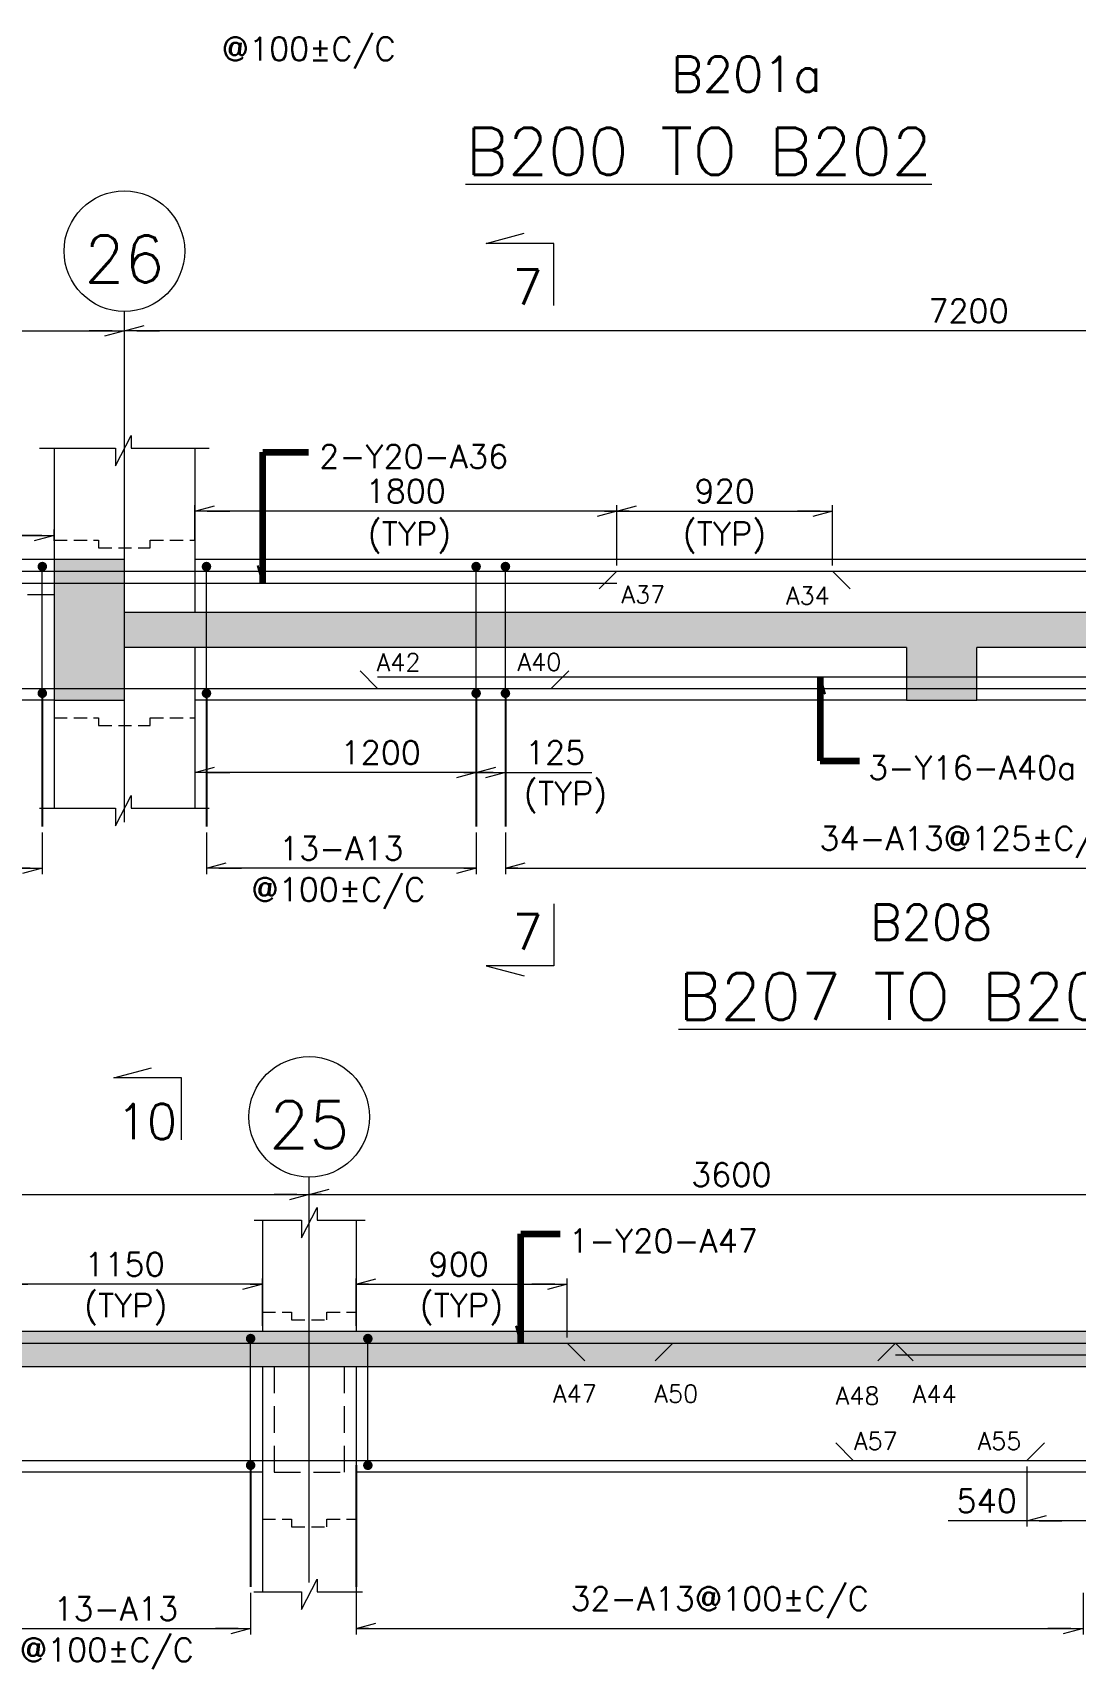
# Model space of a CAD drawing. Extents: x 875770 to 917820, y -160285 to -130585.
# Drawn here: x 881932 to 886378, y -145126 to -138145 of the extents above; entities that cross this region are included whole.
import ezdxf
from ezdxf.lldxf.tags import DXFTag

# ---------------------------------------------------------------- set-up
doc = ezdxf.new("R2010")
doc.units = 0
doc.header["$LTSCALE"] = 450
doc.header["$MEASUREMENT"] = 0
doc.header["$PDMODE"] = 34
doc.header["$PDSIZE"] = 75
for name, pattern in [('( Hidden )', [0.375, 0.25, -0.125]), ('CENTER2', [1.125, 0.75, -0.125, 0.125, -0.125]), ('HIDDEN', [0.375, 0.25, -0.125])]:
    doc.linetypes.add(name, pattern=pattern)
for name, color, linetype, lineweight in [('CIVIL', 3, 'Continuous', 0), ('CIVIL-GRID_NO_', 6, 'Continuous', 0), ('CIVILSHADE', 25, 'Continuous', 0), ('CVCJ', 2, 'Continuous', 0), ('CVELE', 4, 'Continuous', 0), ('DIM', 2, 'Continuous', 0), ('GRID', 8, 'CENTER2', 0), ('MULLION', 4, 'Continuous', 0), ('REINFORCEMENT', 6, 'Continuous', 0), ('TEXT', 3, 'Continuous', 0)]:
    doc.layers.add(name, color=color, linetype=linetype, lineweight=lineweight)
doc.styles.add('ROMANS', font='romans.shx', dxfattribs={"height": 150})
doc.styles.add('ROMANS_0', font='romans.shx')
doc.styles.get("Standard").update_dxf_attribs({"font": 'romans.shx'})
tags = doc.linetypes.add('( Dot )', pattern=[0.251, 0.001, -0.25]).pattern_tags.tags
tags[6:7] = [DXFTag(74, 4), DXFTag(75, 0), DXFTag(340, '0'), DXFTag(46, 1.0), DXFTag(50, 0.0), DXFTag(44, 0.0), DXFTag(45, 0.0)]
tags[4:5] = [DXFTag(74, 4), DXFTag(75, 0), DXFTag(340, '0'), DXFTag(46, 1.0), DXFTag(50, 0.0), DXFTag(44, 0.0), DXFTag(45, 0.0)]
tags = doc.linetypes.add('ACAD_ISO10W100', pattern=[18.5, 12, -3, 0.5, -3]).pattern_tags.tags
tags[10:11] = [DXFTag(74, 4), DXFTag(75, 0), DXFTag(340, '0'), DXFTag(46, 1.0), DXFTag(50, 0.0), DXFTag(44, 0.0), DXFTag(45, 0.0)]
tags[8:9] = [DXFTag(74, 4), DXFTag(75, 0), DXFTag(340, '0'), DXFTag(46, 1.0), DXFTag(50, 0.0), DXFTag(44, 0.0), DXFTag(45, 0.0)]
tags[6:7] = [DXFTag(74, 4), DXFTag(75, 0), DXFTag(340, '0'), DXFTag(46, 1.0), DXFTag(50, 0.0), DXFTag(44, 0.0), DXFTag(45, 0.0)]
tags[4:5] = [DXFTag(74, 4), DXFTag(75, 0), DXFTag(340, '0'), DXFTag(46, 1.0), DXFTag(50, 0.0), DXFTag(44, 0.0), DXFTag(45, 0.0)]
doc.dimstyles.new('CIVIL', dxfattribs={"dimtxt": 100, "dimasz": 0.31, "dimexe": 25, "dimexo": 25, "dimgap": 50, "dimtad": 1, "dimdec": 0, "dimlfac": 0.5, "dimzin": 0, "dimdsep": 46, "dimtxsty": 'ROMANS_0', "dimblk": 'TICK', "dimcen": 0.06, "dimclrd": 2, "dimclre": 2, "dimclrt": 3, "dimadec": 0, "dimazin": 0, "dimtfac": 1, "dimtdec": 0, "dimtofl": 0, "dimtmove": 0, "dimatfit": 3, "dimldrblk": 'TICK', "dimfxl": 1, "dimtolj": 1, "dimtzin": 0, "dimlwd": -1, "dimlwe": -1, "dimarcsym": 0})
doc.dimstyles.new('CIVIL_100', dxfattribs={"dimtxt": 100, "dimasz": 0.35, "dimexe": 25, "dimexo": 25, "dimgap": 35, "dimtad": 1, "dimdec": 0, "dimzin": 0, "dimdsep": 46, "dimtxsty": 'ROMANS_0', "dimblk": 'TICK', "dimcen": 0.5, "dimclrd": 256, "dimclre": 2, "dimclrt": 3, "dimadec": 0, "dimazin": 0, "dimtfac": 1, "dimtdec": 0, "dimtofl": 0, "dimtmove": 0, "dimatfit": 3, "dimldrblk": 'TICK', "dimfxl": 1, "dimtolj": 1, "dimtzin": 0, "dimlwd": -1, "dimlwe": -1, "dimarcsym": 0})

# ---------------------------------------------------------------- blocks, each defined once
blk = doc.blocks.new('TICK')
at = {"color": 2, "ltscale": 0.4}
blk.add_line((-150, 0), (-429, 0), dxfattribs=at)
at = {"color": 3, "linetype": 'ByBlock'}
for p, q in [((0, 0), (-241, -65)), ((-150, 0), (0, 0))]:
    blk.add_line(p, q, dxfattribs=at)
blk = doc.blocks.new('*D150')
at = {"layer": 'DEFPOINTS', "color": 0, "linetype": 'Continuous', "transparency": 16777216}
for p in [(882322.8, -139416.4), (882322.8, -139492), (889522.8, -139492)]:
    blk.add_point(p, dxfattribs=at)
at = {"layer": 'DIM', "color": 2, "linetype": 'Continuous', "transparency": 16777216}
for p, q in [((882322.8, -139467), (882322.8, -139391.4)), ((889522.8, -139467), (889522.8, -139391.4))]:
    blk.add_line(p, q, dxfattribs=at)
at = {"layer": 'DIM', "color": 0, "linetype": 'Continuous', "transparency": 16777216}
blk.add_line((889522.5, -139416.4), (882323.2, -139416.4), dxfattribs=at)
at = {"layer": 'DIM', "color": 0, "linetype": 'Continuous', "transparency": 16777216, "xscale": 0.3499999999999651, "yscale": 0.3499999999999651, "zscale": 0.3499999999999651, "rotation": 180}
blk.add_blockref('TICK', (882322.8, -139416.4), dxfattribs=at)
at = {"layer": 'DIM', "color": 0, "linetype": 'Continuous', "transparency": 16777216, "xscale": 0.3499999999999651, "yscale": 0.3499999999999651, "zscale": 0.3499999999999651}
blk.add_blockref('TICK', (889522.8, -139416.4), dxfattribs=at)
at = {"layer": 'DIM', "color": 3, "linetype": 'Continuous', "transparency": 16777216, "insert": (885922.8, -139331.4), "char_height": 100, "attachment_point": 5, "style": 'ROMANS_0'}
blk.add_mtext('\\A1;7200', dxfattribs=at)
blk = doc.blocks.new('*D151')
at = {"layer": 'DEFPOINTS', "color": 0, "linetype": 'ByBlock', "transparency": 16777216}
for p in [(883947.8, -141531.4), (887897.8, -141531.4), (887897.8, -141709.1)]:
    blk.add_point(p, dxfattribs=at)
at = {"layer": 'DIM', "color": 2, "linetype": 'ByBlock', "transparency": 16777216}
for p, q in [((883947.8, -141556.4), (883947.8, -141734.1)), ((887897.8, -141556.4), (887897.8, -141734.1))]:
    blk.add_line(p, q, dxfattribs=at)
at = {"layer": 'DIM', "color": 0, "linetype": 'ByBlock', "transparency": 16777216}
blk.add_line((883948.2, -141709.1), (887897.5, -141709.1), dxfattribs=at)
at = {"layer": 'DIM', "color": 0, "linetype": 'ByBlock', "transparency": 16777216, "xscale": 0.349999999999965, "yscale": 0.349999999999965, "zscale": 0.349999999999965, "rotation": 180}
blk.add_blockref('TICK', (883947.8, -141709.1), dxfattribs=at)
at = {"layer": 'DIM', "color": 0, "linetype": 'ByBlock', "transparency": 16777216, "xscale": 0.349999999999965, "yscale": 0.349999999999965, "zscale": 0.349999999999965}
blk.add_blockref('TICK', (887897.8, -141709.1), dxfattribs=at)
blk = doc.blocks.new('*D154')
at = {"layer": 'DEFPOINTS', "color": 0, "linetype": 'Continuous', "transparency": 16777216}
for p in [(882322.8, -139416.4), (878722.8, -139492), (882322.8, -139492)]:
    blk.add_point(p, dxfattribs=at)
at = {"layer": 'DIM', "color": 2, "linetype": 'Continuous', "transparency": 16777216}
for p, q in [((878722.8, -139467), (878722.8, -139391.4)), ((882322.8, -139467), (882322.8, -139391.4))]:
    blk.add_line(p, q, dxfattribs=at)
at = {"layer": 'DIM', "color": 0, "linetype": 'Continuous', "transparency": 16777216}
blk.add_line((878723.2, -139416.4), (882322.5, -139416.4), dxfattribs=at)
at = {"layer": 'DIM', "color": 0, "linetype": 'Continuous', "transparency": 16777216, "xscale": 0.3499999999999651, "yscale": 0.3499999999999651, "zscale": 0.3499999999999651, "rotation": 180}
blk.add_blockref('TICK', (878722.8, -139416.4), dxfattribs=at)
at = {"layer": 'DIM', "color": 0, "linetype": 'Continuous', "transparency": 16777216, "xscale": 0.3499999999999651, "yscale": 0.3499999999999651, "zscale": 0.3499999999999651}
blk.add_blockref('TICK', (882322.8, -139416.4), dxfattribs=at)
at = {"layer": 'DIM', "color": 3, "linetype": 'Continuous', "transparency": 16777216, "insert": (880522.8, -139331.4), "char_height": 100, "attachment_point": 5, "style": 'ROMANS_0'}
blk.add_mtext('\\A1;3600', dxfattribs=at)
blk = doc.blocks.new('*D155')
at = {"layer": 'DEFPOINTS', "color": 0, "linetype": 'ByBlock', "transparency": 16777216}
for p in [(878969.1, -141531.4), (881972.8, -141531.4), (881972.8, -141709.1)]:
    blk.add_point(p, dxfattribs=at)
at = {"layer": 'DIM', "color": 2, "linetype": 'ByBlock', "transparency": 16777216}
for p, q in [((878969.1, -141556.4), (878969.1, -141734.1)), ((881972.8, -141556.4), (881972.8, -141734.1))]:
    blk.add_line(p, q, dxfattribs=at)
at = {"layer": 'DIM', "color": 0, "linetype": 'ByBlock', "transparency": 16777216}
blk.add_line((878969.5, -141709.1), (881972.5, -141709.1), dxfattribs=at)
at = {"layer": 'DIM', "color": 0, "linetype": 'ByBlock', "transparency": 16777216, "xscale": 0.349999999999965, "yscale": 0.349999999999965, "zscale": 0.349999999999965, "rotation": 180}
blk.add_blockref('TICK', (878969.1, -141709.1), dxfattribs=at)
at = {"layer": 'DIM', "color": 0, "linetype": 'ByBlock', "transparency": 16777216, "xscale": 0.349999999999965, "yscale": 0.349999999999965, "zscale": 0.349999999999965}
blk.add_blockref('TICK', (881972.8, -141709.1), dxfattribs=at)
blk = doc.blocks.new('*D156')
at = {"layer": 'DEFPOINTS', "color": 0, "linetype": 'ByBlock', "transparency": 16777216}
for p in [(882672.8, -141531.4), (883822.8, -141531.4), (882672.8, -141709.1)]:
    blk.add_point(p, dxfattribs=at)
at = {"layer": 'DIM', "color": 2, "linetype": 'ByBlock', "transparency": 16777216}
for p, q in [((882672.8, -141556.4), (882672.8, -141734.1)), ((883822.8, -141556.4), (883822.8, -141734.1))]:
    blk.add_line(p, q, dxfattribs=at)
at = {"layer": 'DIM', "color": 0, "linetype": 'ByBlock', "transparency": 16777216}
blk.add_line((883822.5, -141709.1), (882673.2, -141709.1), dxfattribs=at)
at = {"layer": 'DIM', "color": 0, "linetype": 'ByBlock', "transparency": 16777216, "xscale": 0.349999999999965, "yscale": 0.349999999999965, "zscale": 0.349999999999965, "rotation": 180}
blk.add_blockref('TICK', (882672.8, -141709.1), dxfattribs=at)
at = {"layer": 'DIM', "color": 0, "linetype": 'ByBlock', "transparency": 16777216, "xscale": 0.349999999999965, "yscale": 0.349999999999965, "zscale": 0.349999999999965}
blk.add_blockref('TICK', (883822.8, -141709.1), dxfattribs=at)
blk = doc.blocks.new('*D158')
at = {"layer": 'DEFPOINTS', "color": 0, "linetype": 'Continuous', "transparency": 16777216}
for p in [(885342.8, -140185.2), (884422.8, -140442.1), (885342.8, -140442.1)]:
    blk.add_point(p, dxfattribs=at)
at = {"layer": 'DIM', "color": 2, "linetype": 'Continuous', "transparency": 16777216}
for p, q in [((884422.8, -140417.1), (884422.8, -140160.2)), ((885342.8, -140417.1), (885342.8, -140160.2))]:
    blk.add_line(p, q, dxfattribs=at)
at = {"layer": 'DIM', "color": 0, "linetype": 'Continuous', "transparency": 16777216}
blk.add_line((884423.2, -140185.2), (885342.5, -140185.2), dxfattribs=at)
at = {"layer": 'DIM', "color": 0, "linetype": 'Continuous', "transparency": 16777216, "xscale": 0.3499999999999651, "yscale": 0.3499999999999651, "zscale": 0.3499999999999651, "rotation": 180}
blk.add_blockref('TICK', (884422.8, -140185.2), dxfattribs=at)
at = {"layer": 'DIM', "color": 0, "linetype": 'Continuous', "transparency": 16777216, "xscale": 0.3499999999999651, "yscale": 0.3499999999999651, "zscale": 0.3499999999999651}
blk.add_blockref('TICK', (885342.8, -140185.2), dxfattribs=at)
at = {"layer": 'DIM', "color": 3, "linetype": 'Continuous', "transparency": 16777216, "insert": (884882.8, -140100.2), "char_height": 100, "attachment_point": 5, "style": 'ROMANS_0'}
blk.add_mtext('\\A1;920', dxfattribs=at)
blk = doc.blocks.new('*D159')
at = {"layer": 'DEFPOINTS', "color": 0, "linetype": 'Continuous', "transparency": 16777216}
for p in [(882622.8, -140185.2), (882622.8, -140337.8), (884422.8, -140442.1)]:
    blk.add_point(p, dxfattribs=at)
at = {"layer": 'DIM', "color": 2, "linetype": 'Continuous', "transparency": 16777216}
for p, q in [((882622.8, -140312.8), (882622.8, -140160.2)), ((884422.8, -140417.1), (884422.8, -140160.2))]:
    blk.add_line(p, q, dxfattribs=at)
at = {"layer": 'DIM', "color": 0, "linetype": 'Continuous', "transparency": 16777216}
blk.add_line((884422.5, -140185.2), (882623.2, -140185.2), dxfattribs=at)
at = {"layer": 'DIM', "color": 0, "linetype": 'Continuous', "transparency": 16777216, "xscale": 0.3499999999999651, "yscale": 0.3499999999999651, "zscale": 0.3499999999999651, "rotation": 180}
blk.add_blockref('TICK', (882622.8, -140185.2), dxfattribs=at)
at = {"layer": 'DIM', "color": 0, "linetype": 'Continuous', "transparency": 16777216, "xscale": 0.3499999999999651, "yscale": 0.3499999999999651, "zscale": 0.3499999999999651}
blk.add_blockref('TICK', (884422.8, -140185.2), dxfattribs=at)
at = {"layer": 'DIM', "color": 3, "linetype": 'Continuous', "transparency": 16777216, "insert": (883522.8, -140100.2), "char_height": 100, "attachment_point": 5, "style": 'ROMANS_0'}
blk.add_mtext('\\A1;1800', dxfattribs=at)
blk = doc.blocks.new('*D359')
at = {"layer": 'DEFPOINTS', "color": 0, "linetype": 'Continuous', "transparency": 16777216}
for p in [(882022.8, -140289.2), (882022.8, -140337.8), (881122.8, -140442.1)]:
    blk.add_point(p, dxfattribs=at)
at = {"layer": 'DIM', "color": 2, "linetype": 'Continuous', "transparency": 16777216}
for p, q in [((881122.8, -140417.1), (881122.8, -140264.2)), ((882022.8, -140312.8), (882022.8, -140264.2))]:
    blk.add_line(p, q, dxfattribs=at)
at = {"layer": 'DIM', "color": 0, "linetype": 'Continuous', "transparency": 16777216}
blk.add_line((881123.2, -140289.2), (882022.5, -140289.2), dxfattribs=at)
at = {"layer": 'DIM', "color": 0, "linetype": 'Continuous', "transparency": 16777216, "xscale": 0.3499999999999651, "yscale": 0.3499999999999651, "zscale": 0.3499999999999651, "rotation": 180}
blk.add_blockref('TICK', (881122.8, -140289.2), dxfattribs=at)
at = {"layer": 'DIM', "color": 0, "linetype": 'Continuous', "transparency": 16777216, "xscale": 0.3499999999999651, "yscale": 0.3499999999999651, "zscale": 0.3499999999999651}
blk.add_blockref('TICK', (882022.8, -140289.2), dxfattribs=at)
at = {"layer": 'DIM', "color": 3, "linetype": 'Continuous', "transparency": 16777216, "insert": (881572.8, -140204.2), "char_height": 100, "attachment_point": 5, "style": 'ROMANS_0'}
blk.add_mtext('\\A1;900', dxfattribs=at)
blk = doc.blocks.new('*D166')
at = {"layer": 'DEFPOINTS', "color": 0, "linetype": 'Continuous', "transparency": 16777216}
for p in [(886711.1, -143100.9), (883111.1, -143176.4), (886711.1, -143176.4)]:
    blk.add_point(p, dxfattribs=at)
at = {"layer": 'DIM', "color": 2, "linetype": 'Continuous', "transparency": 16777216}
for p, q in [((883111.1, -143151.4), (883111.1, -143075.9)), ((886711.1, -143151.4), (886711.1, -143075.9))]:
    blk.add_line(p, q, dxfattribs=at)
at = {"layer": 'DIM', "color": 0, "linetype": 'Continuous', "transparency": 16777216}
blk.add_line((883111.5, -143100.9), (886710.8, -143100.9), dxfattribs=at)
at = {"layer": 'DIM', "color": 0, "linetype": 'Continuous', "transparency": 16777216, "xscale": 0.3499999999999651, "yscale": 0.3499999999999651, "zscale": 0.3499999999999651, "rotation": 180}
blk.add_blockref('TICK', (883111.1, -143100.9), dxfattribs=at)
at = {"layer": 'DIM', "color": 0, "linetype": 'Continuous', "transparency": 16777216, "xscale": 0.3499999999999651, "yscale": 0.3499999999999651, "zscale": 0.3499999999999651}
blk.add_blockref('TICK', (886711.1, -143100.9), dxfattribs=at)
at = {"layer": 'DIM', "color": 3, "linetype": 'Continuous', "transparency": 16777216, "insert": (884911.1, -143015.9), "char_height": 100, "attachment_point": 5, "style": 'ROMANS_0'}
blk.add_mtext('\\A1;3600', dxfattribs=at)
blk = doc.blocks.new('*D169')
at = {"layer": 'DEFPOINTS', "color": 0, "linetype": 'Continuous', "transparency": 16777216}
for p in [(883111.1, -143100.9), (878816.1, -143176.4), (883111.1, -143176.4)]:
    blk.add_point(p, dxfattribs=at)
at = {"layer": 'DIM', "color": 2, "linetype": 'Continuous', "transparency": 16777216}
for p, q in [((878816.1, -143151.4), (878816.1, -143075.9)), ((883111.1, -143151.4), (883111.1, -143075.9))]:
    blk.add_line(p, q, dxfattribs=at)
at = {"layer": 'DIM', "color": 0, "linetype": 'Continuous', "transparency": 16777216}
blk.add_line((878816.5, -143100.9), (883110.8, -143100.9), dxfattribs=at)
at = {"layer": 'DIM', "color": 0, "linetype": 'Continuous', "transparency": 16777216, "xscale": 0.3499999999999651, "yscale": 0.3499999999999651, "zscale": 0.3499999999999651, "rotation": 180}
blk.add_blockref('TICK', (878816.1, -143100.9), dxfattribs=at)
at = {"layer": 'DIM', "color": 0, "linetype": 'Continuous', "transparency": 16777216, "xscale": 0.3499999999999651, "yscale": 0.3499999999999651, "zscale": 0.3499999999999651}
blk.add_blockref('TICK', (883111.1, -143100.9), dxfattribs=at)
at = {"layer": 'DIM', "color": 3, "linetype": 'Continuous', "transparency": 16777216, "insert": (880963.6, -143015.9), "char_height": 100, "attachment_point": 5, "style": 'ROMANS_0'}
blk.add_mtext('\\A1;4295', dxfattribs=at)
blk = doc.blocks.new('*D170')
at = {"layer": 'DEFPOINTS', "color": 0, "linetype": 'ByBlock', "transparency": 16777216}
for p in [(883311.1, -144774.6), (886411.1, -144774.6), (886411.1, -144952.3)]:
    blk.add_point(p, dxfattribs=at)
at = {"layer": 'DIM', "color": 2, "linetype": 'ByBlock', "transparency": 16777216}
for p, q in [((883311.1, -144799.6), (883311.1, -144977.3)), ((886411.1, -144799.6), (886411.1, -144977.3))]:
    blk.add_line(p, q, dxfattribs=at)
at = {"layer": 'DIM', "color": 0, "linetype": 'ByBlock', "transparency": 16777216}
blk.add_line((883311.5, -144952.3), (886410.8, -144952.3), dxfattribs=at)
at = {"layer": 'DIM', "color": 0, "linetype": 'ByBlock', "transparency": 16777216, "xscale": 0.349999999999965, "yscale": 0.349999999999965, "zscale": 0.349999999999965, "rotation": 180}
blk.add_blockref('TICK', (883311.1, -144952.3), dxfattribs=at)
at = {"layer": 'DIM', "color": 0, "linetype": 'ByBlock', "transparency": 16777216, "xscale": 0.349999999999965, "yscale": 0.349999999999965, "zscale": 0.349999999999965}
blk.add_blockref('TICK', (886411.1, -144952.3), dxfattribs=at)
blk = doc.blocks.new('*D177')
at = {"layer": 'DEFPOINTS', "color": 0, "linetype": 'ByBlock', "transparency": 16777216}
for p in [(881711.1, -144774.6), (882861.1, -144774.6), (882861.1, -144952.3)]:
    blk.add_point(p, dxfattribs=at)
at = {"layer": 'DIM', "color": 2, "linetype": 'ByBlock', "transparency": 16777216}
for p, q in [((881711.1, -144799.6), (881711.1, -144977.3)), ((882861.1, -144799.6), (882861.1, -144977.3))]:
    blk.add_line(p, q, dxfattribs=at)
at = {"layer": 'DIM', "color": 0, "linetype": 'ByBlock', "transparency": 16777216}
blk.add_line((881711.5, -144952.3), (882860.8, -144952.3), dxfattribs=at)
at = {"layer": 'DIM', "color": 0, "linetype": 'ByBlock', "transparency": 16777216, "xscale": 0.349999999999965, "yscale": 0.349999999999965, "zscale": 0.349999999999965, "rotation": 180}
blk.add_blockref('TICK', (881711.1, -144952.3), dxfattribs=at)
at = {"layer": 'DIM', "color": 0, "linetype": 'ByBlock', "transparency": 16777216, "xscale": 0.349999999999965, "yscale": 0.349999999999965, "zscale": 0.349999999999965}
blk.add_blockref('TICK', (882861.1, -144952.3), dxfattribs=at)
blk = doc.blocks.new('*D180')
at = {"layer": 'DEFPOINTS', "color": 0, "linetype": 'Continuous', "transparency": 16777216}
for p in [(884211.1, -143483.5), (883311.1, -143685.3), (884211.1, -143735.3)]:
    blk.add_point(p, dxfattribs=at)
at = {"layer": 'DIM', "color": 2, "linetype": 'Continuous', "transparency": 16777216}
for p, q in [((883311.1, -143660.3), (883311.1, -143458.5)), ((884211.1, -143710.3), (884211.1, -143458.5))]:
    blk.add_line(p, q, dxfattribs=at)
at = {"layer": 'DIM', "color": 0, "linetype": 'Continuous', "transparency": 16777216}
blk.add_line((883311.5, -143483.5), (884210.8, -143483.5), dxfattribs=at)
at = {"layer": 'DIM', "color": 0, "linetype": 'Continuous', "transparency": 16777216, "xscale": 0.3499999999999651, "yscale": 0.3499999999999651, "zscale": 0.3499999999999651, "rotation": 180}
blk.add_blockref('TICK', (883311.1, -143483.5), dxfattribs=at)
at = {"layer": 'DIM', "color": 0, "linetype": 'Continuous', "transparency": 16777216, "xscale": 0.3499999999999651, "yscale": 0.3499999999999651, "zscale": 0.3499999999999651}
blk.add_blockref('TICK', (884211.1, -143483.5), dxfattribs=at)
at = {"layer": 'DIM', "color": 3, "linetype": 'Continuous', "transparency": 16777216, "insert": (883748.6, -143398.5), "char_height": 100, "attachment_point": 5, "style": 'ROMANS_0'}
blk.add_mtext('\\A1;900', dxfattribs=at)
blk = doc.blocks.new('*D181')
at = {"layer": 'DEFPOINTS', "color": 0, "linetype": 'Continuous', "transparency": 16777216}
for p in [(881761.1, -143483.5), (881761.1, -143735.3), (882911.1, -143685.3)]:
    blk.add_point(p, dxfattribs=at)
at = {"layer": 'DIM', "color": 2, "linetype": 'Continuous', "transparency": 16777216}
for p, q in [((881761.1, -143710.3), (881761.1, -143458.5)), ((882911.1, -143660.3), (882911.1, -143458.5))]:
    blk.add_line(p, q, dxfattribs=at)
at = {"layer": 'DIM', "color": 0, "linetype": 'Continuous', "transparency": 16777216}
blk.add_line((882910.8, -143483.5), (881761.5, -143483.5), dxfattribs=at)
at = {"layer": 'DIM', "color": 0, "linetype": 'Continuous', "transparency": 16777216, "xscale": 0.3499999999999651, "yscale": 0.3499999999999651, "zscale": 0.3499999999999651, "rotation": 180}
blk.add_blockref('TICK', (881761.1, -143483.5), dxfattribs=at)
at = {"layer": 'DIM', "color": 0, "linetype": 'Continuous', "transparency": 16777216, "xscale": 0.3499999999999651, "yscale": 0.3499999999999651, "zscale": 0.3499999999999651}
blk.add_blockref('TICK', (882911.1, -143483.5), dxfattribs=at)
at = {"layer": 'DIM', "color": 3, "linetype": 'Continuous', "transparency": 16777216, "insert": (882323.5, -143398.5), "char_height": 100, "attachment_point": 5, "style": 'ROMANS_0'}
blk.add_mtext('\\A1;1150', dxfattribs=at)
blk = doc.blocks.new('*D183')
at = {"layer": 'DEFPOINTS', "color": 0, "linetype": 'Continuous', "transparency": 16777216}
for p in [(886171.1, -144235.3), (886711.1, -144339.7), (886711.1, -144492.3)]:
    blk.add_point(p, dxfattribs=at)
at = {"layer": 'DIM', "color": 2, "linetype": 'Continuous', "transparency": 16777216}
for p, q in [((886171.1, -144260.3), (886171.1, -144517.3)), ((886711.1, -144364.7), (886711.1, -144517.3))]:
    blk.add_line(p, q, dxfattribs=at)
at = {"layer": 'DIM', "color": 0, "linetype": 'Continuous', "transparency": 16777216}
for p, q in [((886171.1, -144492.3), (885836.4, -144492.3)), ((886710.8, -144492.3), (886171.5, -144492.3))]:
    blk.add_line(p, q, dxfattribs=at)
at = {"layer": 'DIM', "color": 0, "linetype": 'Continuous', "transparency": 16777216, "xscale": 0.3499999999999651, "yscale": 0.3499999999999651, "zscale": 0.3499999999999651, "rotation": 180}
blk.add_blockref('TICK', (886171.1, -144492.3), dxfattribs=at)
at = {"layer": 'DIM', "color": 0, "linetype": 'Continuous', "transparency": 16777216, "xscale": 0.3499999999999651, "yscale": 0.3499999999999651, "zscale": 0.3499999999999651}
blk.add_blockref('TICK', (886711.1, -144492.3), dxfattribs=at)
at = {"layer": 'DIM', "color": 3, "linetype": 'Continuous', "transparency": 16777216, "insert": (886000, -144407.3), "char_height": 100, "attachment_point": 5, "style": 'ROMANS_0'}
blk.add_mtext('\\A1;540', dxfattribs=at)
blk = doc.blocks.new('*D212')
at = {"layer": 'DEFPOINTS', "color": 0, "linetype": 'ByBlock', "transparency": 16777216}
for p in [(883822.8, -141152.9), (883947.8, -141152.9), (883822.8, -141300.5)]:
    blk.add_point(p, dxfattribs=at)
at = {"layer": 'DIM', "color": 2, "linetype": 'ByBlock', "transparency": 16777216}
for p, q in [((883822.8, -141177.9), (883822.8, -141325.5)), ((883947.8, -141177.9), (883947.8, -141325.5))]:
    blk.add_line(p, q, dxfattribs=at)
at = {"layer": 'DIM', "color": 0, "linetype": 'ByBlock', "transparency": 16777216}
for p, q in [((883823.2, -141300.5), (883947.5, -141300.5)), ((883947.8, -141300.5), (884316.5, -141300.5))]:
    blk.add_line(p, q, dxfattribs=at)
at = {"layer": 'DIM', "color": 0, "linetype": 'ByBlock', "transparency": 16777216, "xscale": 0.349999999999965, "yscale": 0.349999999999965, "zscale": 0.349999999999965, "rotation": 180}
blk.add_blockref('TICK', (883822.8, -141300.5), dxfattribs=at)
at = {"layer": 'DIM', "color": 0, "linetype": 'ByBlock', "transparency": 16777216, "xscale": 0.349999999999965, "yscale": 0.349999999999965, "zscale": 0.349999999999965}
blk.add_blockref('TICK', (883947.8, -141300.5), dxfattribs=at)
at = {"layer": 'DIM', "color": 3, "linetype": 'ByBlock', "transparency": 16777216, "insert": (884160, -141215.5), "char_height": 100, "attachment_point": 5, "style": 'ROMANS_0'}
blk.add_mtext('\\A1;125', dxfattribs=at)
blk = doc.blocks.new('*D213')
at = {"layer": 'DEFPOINTS', "color": 0, "linetype": 'ByBlock', "transparency": 16777216}
for p in [(882622.8, -141152.9), (883822.8, -141152.9), (882622.8, -141300.5)]:
    blk.add_point(p, dxfattribs=at)
at = {"layer": 'DIM', "color": 2, "linetype": 'ByBlock', "transparency": 16777216}
for p, q in [((882622.8, -141177.9), (882622.8, -141325.5)), ((883822.8, -141177.9), (883822.8, -141325.5))]:
    blk.add_line(p, q, dxfattribs=at)
at = {"layer": 'DIM', "color": 0, "linetype": 'ByBlock', "transparency": 16777216}
blk.add_line((883822.5, -141300.5), (882623.2, -141300.5), dxfattribs=at)
at = {"layer": 'DIM', "color": 0, "linetype": 'ByBlock', "transparency": 16777216, "xscale": 0.349999999999965, "yscale": 0.349999999999965, "zscale": 0.349999999999965, "rotation": 180}
blk.add_blockref('TICK', (882622.8, -141300.5), dxfattribs=at)
at = {"layer": 'DIM', "color": 0, "linetype": 'ByBlock', "transparency": 16777216, "xscale": 0.349999999999965, "yscale": 0.349999999999965, "zscale": 0.349999999999965}
blk.add_blockref('TICK', (883822.8, -141300.5), dxfattribs=at)
at = {"layer": 'DIM', "color": 3, "linetype": 'ByBlock', "transparency": 16777216, "insert": (883415.9, -141215.5), "char_height": 100, "attachment_point": 5, "style": 'ROMANS_0'}
blk.add_mtext('\\A1;1200', dxfattribs=at)

msp = doc.modelspace()

# ---------------------------------------------------------------- hatches: boundary and pattern name
at = {"layer": 'CIVILSHADE', "ltscale": 0.2}
for points in [[(882022.81, -140992.15), (882022.81, -140392.15), (882322.81, -140392.15), (882322.81, -140617.15), (889397.81, -140617.15), (889397.81, -140392.15), (893272.81, -140392.15), (893272.81, -140842.15), (892972.81, -140842.15), (892972.81, -140542.15), (889697.81, -140542.15), (889697.81, -140992.15), (889397.81, -140992.15), (889397.81, -140767.15), (885957.81, -140767.15), (885957.81, -140992.15), (885657.81, -140992.15), (885657.81, -140767.15), (882322.81, -140767.15), (882322.81, -140992.15)], [(888891.14, -143985.35), (888891.14, -143835.35), (877881.3, -143835.35), (877881.3, -143685.35), (889121.14, -143685.35), (889121.14, -143985.35)]]:
    msp.add_hatch(color=25, dxfattribs=at).paths.add_polyline_path(points)

# ---------------------------------------------------------------- linework, layer by layer
at = {"color": 1, "linetype": '( Dot )', "ltscale": 0.5}
for p, q in [((881972.81, -140962.43), (881972.81, -141531.4)), ((882672.81, -140962.43), (882672.81, -141531.4)), ((883822.81, -140962.43), (883822.81, -141531.4)), ((883947.81, -140962.43), (883947.81, -141531.4)), ((882861.14, -144255.63), (882861.14, -144774.6)), ((883311.14, -144255.63), (883311.14, -144774.6))]:
    msp.add_line(p, q, dxfattribs=at)
at = {"layer": 'CIVIL', "color": 3, "ltscale": 0.666667}
for p, q in [((882022.81, -139916.32), (882022.81, -141452.02)), ((882622.81, -139916.32), (882622.81, -140617.15)), ((882022.81, -140392.15), (878919.11, -140392.15)), ((882322.81, -140392.15), (882022.81, -140392.15)), ((889222.81, -140392.15), (882622.81, -140392.15)), ((889397.81, -140617.15), (882322.81, -140617.15)), ((882622.81, -140767.15), (882622.81, -141452.02)), ((882022.81, -140992.15), (878919.11, -140992.15)), ((885657.81, -140992.15), (882622.81, -140992.15)), ((889222.81, -140992.15), (885957.81, -140992.15)), ((882911.14, -143209.51), (882911.14, -143685.35)), ((883311.14, -143209.51), (883311.14, -143685.35)), ((889121.14, -143685.35), (877881.3, -143685.35)), ((882911.14, -143835.35), (882911.14, -144795.22)), ((883311.14, -143835.35), (883311.14, -144795.22)), ((882911.14, -144285.35), (878816.11, -144285.35)), ((886461.14, -144285.35), (883311.14, -144285.35))]:
    msp.add_line(p, q, dxfattribs=at)
at = {"layer": 'CIVIL', "color": 3, "linetype": 'Continuous', "ltscale": 0.666667}
msp.add_line((882322.81, -140617.15), (882322.81, -140392.15), dxfattribs=at)
at = {"layer": 'CIVIL', "color": 3, "linetype": '( Hidden )'}
msp.add_line((882022.81, -140542.15), (880337.81, -140542.15), dxfattribs=at)
at = {"layer": 'CIVIL', "color": 3, "linetype": 'Continuous'}
for p, q in [((885657.81, -140767.15), (882322.81, -140767.15)), ((889397.81, -140767.15), (885957.81, -140767.15)), ((888891.14, -143835.35), (877881.3, -143835.35))]:
    msp.add_line(p, q, dxfattribs=at)
at = {"layer": 'CIVIL', "color": 2, "ltscale": 0.333333, "flags": 128}
for points in [[(881961.45, -139916.32), (882284.33, -139916.32), (882284.33, -139992.37), (882351.38, -139862.63), (882351.38, -139916.32), (882685.01, -139916.32)], [(881961.45, -141452.02), (882284.33, -141452.02), (882284.33, -141528.08), (882351.38, -141398.33), (882351.38, -141452.02), (882685.01, -141452.02)], [(882875.75, -143209.51), (883077.61, -143209.51), (883077.61, -143285.57), (883144.67, -143155.83), (883144.67, -143209.51), (883350.31, -143209.51)], [(882874.9, -144795.22), (883077.61, -144795.22), (883077.61, -144871.28), (883144.67, -144741.53), (883144.67, -144795.22), (883338.93, -144795.22)]]:
    msp.add_lwpolyline(points, dxfattribs=at)
at = {"layer": 'CIVIL', "color": 3, "linetype": 'Continuous', "ltscale": 0.666667, "flags": 128}
for points in [[(882022.81, -140392.15), (882022.81, -140992.15), (882322.81, -140992.15), (882322.81, -140767.15)], [(885657.81, -140767.15), (885657.81, -140992.15), (885957.81, -140992.15), (885957.81, -140767.15)]]:
    msp.add_lwpolyline(points, dxfattribs=at)
at = {"layer": 'CIVIL', "color": 3, "linetype": '( Hidden )'}
msp.add_lwpolyline([(882961.14, -143835.35), (882961.14, -144285.35), (883261.14, -144285.35), (883261.14, -143835.35)], dxfattribs=at)
at = {"layer": 'CIVIL-GRID_NO_', "color": 6, "ltscale": 0.714288}
for centre in [(882322.81, -139076.36), (883111.14, -142769.56)]:
    msp.add_circle(centre, 257.14, dxfattribs=at)
at = {"layer": 'CVCJ', "color": 2, "linetype": 'HIDDEN', "ltscale": 0.5}
for points in [[(882022.81, -140308.81), (882212.81, -140308.81), (882212.81, -140342.15), (882432.81, -140342.15), (882432.81, -140308.81), (882622.81, -140308.81)], [(882022.81, -141067.15), (882212.81, -141067.15), (882212.81, -141100.48), (882432.81, -141100.48), (882432.81, -141067.15), (882622.81, -141067.15)], [(882911.14, -143602.01), (883036.14, -143602.01), (883036.14, -143635.35), (883186.14, -143635.35), (883186.14, -143602.01), (883311.14, -143602.01)], [(882911.14, -144485.35), (883036.14, -144485.35), (883036.14, -144518.68), (883186.14, -144518.68), (883186.14, -144485.35), (883311.14, -144485.35)]]:
    msp.add_lwpolyline(points, dxfattribs=at)
at = {"layer": 'CVELE', "color": 6, "ltscale": 0.5, "flags": 128}
for points in [[(884154.39, -139307.69), (884154.39, -139043.25), (883866.28, -139043.25), (884027.27, -139000.11)], [(884154.39, -141860.48), (884154.39, -142124.93), (883866.28, -142124.93), (884027.27, -142168.07)], [(882566.18, -142867.84), (882566.18, -142603.39), (882278.08, -142603.39), (882439.06, -142560.26)]]:
    msp.add_lwpolyline(points, dxfattribs=at)
at = {"layer": 'GRID', "color": 8, "linetype": 'ACAD_ISO10W100', "ltscale": 0.05}
for p, q in [((882322.81, -141511.92), (882322.81, -139333.62)), ((882322.81, -141511.92), (882322.81, -139333.62)), ((883111.14, -144755.12), (883111.14, -143026.82))]:
    msp.add_line(p, q, dxfattribs=at)
at = {"layer": 'REINFORCEMENT', "linetype": 'ByBlock'}
for p, q in [((878657.81, -140442.15), (892912.54, -140442.15)), ((881972.81, -140962.43), (881972.81, -140421.86)), ((882672.81, -140962.43), (882672.81, -140421.86)), ((883822.81, -140962.43), (883822.81, -140421.86)), ((883947.81, -140962.43), (883947.81, -140421.86)), ((884422.81, -140442.15), (884347.81, -140517.15)), ((885342.81, -140442.15), (885417.81, -140517.15)), ((881122.81, -140492.15), (884422.81, -140492.15)), ((883402.81, -140942.15), (883327.81, -140867.15)), ((884142.81, -140942.15), (884217.81, -140867.15)), ((878707.81, -140942.15), (893137.81, -140942.15)), ((883402.81, -140892.15), (888442.81, -140892.15)), ((878255.25, -143735.35), (882900.87, -143735.35)), ((882861.14, -144255.63), (882861.14, -143715.06)), ((882900.87, -143735.35), (893650.87, -143735.35)), ((883361.14, -144255.63), (883361.14, -143715.06)), ((884286.14, -143810.35), (884211.14, -143735.35)), ((884586.14, -143810.35), (884661.14, -143735.35)), ((885536.14, -143810.35), (885611.14, -143735.35)), ((885686.14, -143810.35), (885611.14, -143735.35)), ((888761.14, -143785.35), (885611.14, -143785.35)), ((885431.14, -144235.35), (885356.14, -144160.35)), ((886171.14, -144235.35), (886246.14, -144160.35)), ((878305.25, -144235.35), (882901.41, -144235.35)), ((882901.41, -144235.35), (890101.41, -144235.35))]:
    msp.add_line(p, q, dxfattribs=at)
at = {"layer": 'REINFORCEMENT', "ltscale": 0.125, "const_width": 20.25, "flags": 128}
for points in [[(881982.93, -140421.86, -1), (881962.68, -140421.86, -1), (881982.93, -140421.86)], [(882662.68, -140421.86, 1), (882682.93, -140421.86, 1), (882662.68, -140421.86)], [(883812.68, -140421.86, 1), (883832.93, -140421.86, 1), (883812.68, -140421.86)], [(883937.68, -140421.86, 1), (883957.93, -140421.86, 1), (883937.68, -140421.86)], [(881982.93, -140962.43, 1), (881962.68, -140962.43, 1), (881982.93, -140962.43)], [(882662.68, -140962.43, -1), (882682.93, -140962.43, -1), (882662.68, -140962.43)], [(883812.68, -140962.43, -1), (883832.93, -140962.43, -1), (883812.68, -140962.43)], [(883937.68, -140962.43, -1), (883957.93, -140962.43, -1), (883937.68, -140962.43)], [(882871.27, -143715.06, -1), (882851.02, -143715.06, -1), (882871.27, -143715.06)], [(883351.02, -143715.06, 1), (883371.27, -143715.06, 1), (883351.02, -143715.06)], [(882871.27, -144255.63, 1), (882851.02, -144255.63, 1), (882871.27, -144255.63)], [(883351.02, -144255.63, -1), (883371.27, -144255.63, -1), (883351.02, -144255.63)]]:
    msp.add_lwpolyline(points, format="xyb", dxfattribs=at)

# ---------------------------------------------------------------- texts
at = {"layer": 'CIVIL-GRID_NO_', "color": 6}
for s, insert, char_height, attachment_point, line_spacing_factor in [('26', (882322.81, -139109.69), 200, 5, 0.6), ('7', (883978.55, -139304.25), 150, 7, 0.671999), ('7', (883978.55, -141905.02), 150, 1, 0.671999), ('10', (882290.34, -142864.4), 150, 7, 0.671999), ('25', (883111.14, -142802.89), 200, 5, 0.6)]:
    msp.add_mtext(s, dxfattribs=dict(at, insert=insert, char_height=char_height, attachment_point=attachment_point, line_spacing_factor=line_spacing_factor))
at = {"layer": 'DIM', "color": 3, "linetype": 'ByBlock', "char_height": 100, "attachment_point": 5, "style": 'ROMANS_0'}
for s, insert in [('\\A1;13-A13', (883247.81, -141624.06)), ('\\A1;34-A13@125±C/C', (885922.81, -141597.87)), ('\\A1;32-A13@100±C/C', (884861.14, -144841.07)), ('\\A1;13-A13', (882286.14, -144867.26))]:
    msp.add_mtext(s, dxfattribs=dict(at, insert=insert))
at = {"layer": 'MULLION', "color": 3}
for s, insert, char_height, attachment_point, line_spacing_factor in [('@100±C/C', (882738.37, -138297.02), 100, 7, 0.8), ('2-Y20-A36', (883153.7, -140002.07), 100, 7, 0.8), ('(TYP)', (883360.94, -140365.44), 100, 7, 0.8), ('(TYP)', (884704.29, -140365.44), 100, 7, 0.8), ('A37', (884442.94, -140503.49), 75, 1, 1.066666), ('A34', (885144.26, -140508.21), 75, 1, 1.066666), ('A42', (883398.92, -140792.55), 75, 1, 1.066666), ('A40', (883999.6, -140791.64), 75, 1, 1.066666), ('3-Y16-A40a', (885494.83, -141329.91), 100, 7, 0.8), ('(TYP)', (884026.73, -141473.51), 100, 7, 0.8), ('@100±C/C', (882864.86, -141882.58), 100, 7, 0.8), ('1-Y20-A47', (884218.6, -143348.04), 100, 7, 0.8), ('(TYP)', (882150.87, -143657.68), 100, 7, 0.8), ('(TYP)', (883582.22, -143657.68), 100, 7, 0.8), ('A57', (885620.91, -144114.2), 75, 3, 1.066666), ('A55', (886148.19, -144114.2), 75, 3, 1.066666), ('@100±C/C', (881877.54, -145125.78), 100, 7, 0.8)]:
    msp.add_mtext(s, dxfattribs=dict(at, insert=insert, char_height=char_height, attachment_point=attachment_point, line_spacing_factor=line_spacing_factor))
at = {"layer": 'MULLION', "color": 3, "char_height": 75, "width": 144.2796, "line_spacing_factor": 1.066666}
for s, insert, attachment_point in [('A47', (884337.53, -143987.96), 9), ('A50', (884583.51, -143987.91), 7), ('A48', (885356.54, -143996.63), 7), ('A44', (885685.23, -143989.4), 7)]:
    msp.add_mtext(s, dxfattribs=dict(at, insert=insert, attachment_point=attachment_point))
at = {"layer": 'TEXT', "color": 6, "style": 'ROMANS'}
for s, insert, char_height, attachment_point, line_spacing_factor in [('B201a', (885297.93, -138396.57), 150, 9, 0.8), ('\\LB200 TO B202', (883778.18, -138750.32), 200, 7, 0.634132), ('B208', (885503.35, -142014.12), 150, 7, 0.8), ('\\LB207 TO B209', (884685.27, -142355.67), 200, 7, 0.634132)]:
    msp.add_mtext(s, dxfattribs=dict(at, insert=insert, char_height=char_height, attachment_point=attachment_point, line_spacing_factor=line_spacing_factor))

# ---------------------------------------------------------------- dimensions: what is measured, and where the dimension line sits
at = {"layer": 'DIM', "linetype": 'Continuous'}
for base, p1, p2, picture, middle in [((882322.81, -139416.41), (878722.81, -139491.96), (882322.81, -139491.96), '*D154', (880522.81, -139331.41)), ((885342.81, -140185.2), (884422.81, -140442.15), (885342.81, -140442.15), '*D158', (884882.81, -140100.2)), ((882022.81, -140289.23), (881122.81, -140442.15), (882022.81, -140337.78), '*D359', (881572.81, -140204.23)), ((883111.14, -143100.89), (878816.11, -143176.44), (883111.14, -143176.44), '*D169', (880963.62, -143015.89)), ((886711.14, -143100.89), (883111.14, -143176.44), (886711.14, -143176.44), '*D166', (884911.14, -143015.89))]:
    dim = msp.add_linear_dim(base=base, p1=p1, p2=p2, dimstyle='CIVIL_100', override={"dimtxt": 100, "dimasz": 0.35, "dimexe": 25, "dimexo": 25, "dimgap": 35, "dimcen": 0.5, "dimclrd": 0, "dimlwe": 65535}, dxfattribs=at)
    dim.commit()
    dim.dimension.update_dxf_attribs({"geometry": picture, "text_midpoint": middle})
for base, p1, p2, picture, middle in [((882322.81, -139416.41), (889522.81, -139491.96), (882322.81, -139491.96), '*D150', (885922.81, -139331.41)), ((882622.81, -140185.2), (884422.81, -140442.15), (882622.81, -140337.78), '*D159', (883522.81, -140100.2))]:
    dim = msp.add_linear_dim(base=base, p1=p1, p2=p2, angle=180, dimstyle='CIVIL_100', override={"dimtxt": 100, "dimasz": 0.35, "dimexe": 25, "dimexo": 25, "dimgap": 35, "dimcen": 0.5, "dimclrd": 0, "dimlwe": 65535}, dxfattribs=at)
    dim.commit()
    dim.dimension.update_dxf_attribs({"geometry": picture, "text_midpoint": middle})
at = {"layer": 'DIM', "linetype": 'ByBlock'}
for base, p1, p2, picture, middle in [((882622.81, -141300.54), (883822.81, -141152.86), (882622.81, -141152.86), '*D213', (883415.93, -141300.54)), ((883822.81, -141300.54), (883947.81, -141152.86), (883822.81, -141152.86), '*D212', (884160.03, -141300.54))]:
    dim = msp.add_linear_dim(base=base, p1=p1, p2=p2, angle=180, dimstyle='CIVIL_100', override={"dimtxt": 100, "dimasz": 0.35, "dimexe": 25, "dimexo": 25, "dimgap": 35, "dimcen": 0.5, "dimclrd": 0, "dimlwe": 65535}, dxfattribs=at)
    dim.commit()
    dim.dimension.update_dxf_attribs({"geometry": picture, "text_midpoint": middle, "dimtype": 160})
for base, p1, p2, picture, middle in [((881972.81, -141709.06), (878969.11, -141531.4), (881972.81, -141531.4), '*D155', (880470.96, -141709.06)), ((887897.81, -141709.06), (883947.81, -141531.4), (887897.81, -141531.4), '*D151', (885922.81, -141709.06)), ((882861.14, -144952.26), (881711.14, -144774.6), (882861.14, -144774.6), '*D177', (882286.14, -144952.26)), ((886411.14, -144952.26), (883311.14, -144774.6), (886411.14, -144774.6), '*D170', (884861.14, -144952.26))]:
    dim = msp.add_linear_dim(base=base, p1=p1, p2=p2, text=' ', dimstyle='CIVIL_100', override={"dimtxt": 100, "dimasz": 0.35, "dimexe": 25, "dimexo": 25, "dimgap": 35, "dimcen": 0.5, "dimclrd": 0, "dimlwe": 65535}, dxfattribs=at)
    dim.commit()
    dim.dimension.update_dxf_attribs({"geometry": picture, "text_midpoint": middle})
dim = msp.add_linear_dim(base=(882672.81, -141709.06), p1=(883822.81, -141531.4), p2=(882672.81, -141531.4), angle=180, text=' ', dimstyle='CIVIL_100', override={"dimtxt": 100, "dimasz": 0.35, "dimexe": 25, "dimexo": 25, "dimgap": 35, "dimcen": 0.5, "dimclrd": 0, "dimlwe": 65535}, dxfattribs=at)
dim.commit()
dim.dimension.update_dxf_attribs({"geometry": '*D156', "text_midpoint": (883247.81, -141709.06)})
at = {"layer": 'DIM', "linetype": 'Continuous'}
dim = msp.add_linear_dim(base=(881761.14, -143483.53), p1=(882911.14, -143685.35), p2=(881761.14, -143735.35), angle=180, dimstyle='CIVIL_100', override={"dimtxt": 100, "dimasz": 0.35, "dimexe": 25, "dimexo": 25, "dimgap": 35, "dimcen": 0.5, "dimclrd": 0, "dimlwe": 65535}, dxfattribs=at)
dim.commit()
dim.dimension.update_dxf_attribs({"geometry": '*D181', "text_midpoint": (882323.51, -143483.53), "dimtype": 160})
for base, p1, p2, picture, middle in [((884211.14, -143483.53), (883311.14, -143685.35), (884211.14, -143735.35), '*D180', (883748.61, -143483.53)), ((886711.14, -144492.29), (886171.14, -144235.35), (886711.14, -144339.71), '*D183', (885999.95, -144492.29))]:
    dim = msp.add_linear_dim(base=base, p1=p1, p2=p2, dimstyle='CIVIL_100', override={"dimtxt": 100, "dimasz": 0.35, "dimexe": 25, "dimexo": 25, "dimgap": 35, "dimcen": 0.5, "dimclrd": 0, "dimlwe": 65535}, dxfattribs=at)
    dim.commit()
    dim.dimension.update_dxf_attribs({"geometry": picture, "text_midpoint": middle, "dimtype": 160})

# ---------------------------------------------------------------- leaders
at = {"layer": 'DIM', "ltscale": 0.4}
for points in [[(882912.66, -140492.15), (882912.66, -139934.22), (883108.17, -139934.22)], [(885289.81, -140892.15), (885289.81, -141250.44), (885457.39, -141250.44)], [(884013.58, -143735.35), (884013.58, -143268.57), (884181.16, -143268.57)]]:
    msp.add_leader(points, dimstyle='CIVIL', override={"dimscale": 1, "dimtxt": 100, "dimasz": 0.31, "dimgap": 50, "dimlfac": 0.75, "dimtxsty": 'ROMANS_0', "dimclrd": 0, "dimldrblk": 'TICK', "dimfxl": 100, "dimlwd": 65534, "dimarcsym": 1}, dxfattribs=at)

doc.saveas('drawing.dxf')
